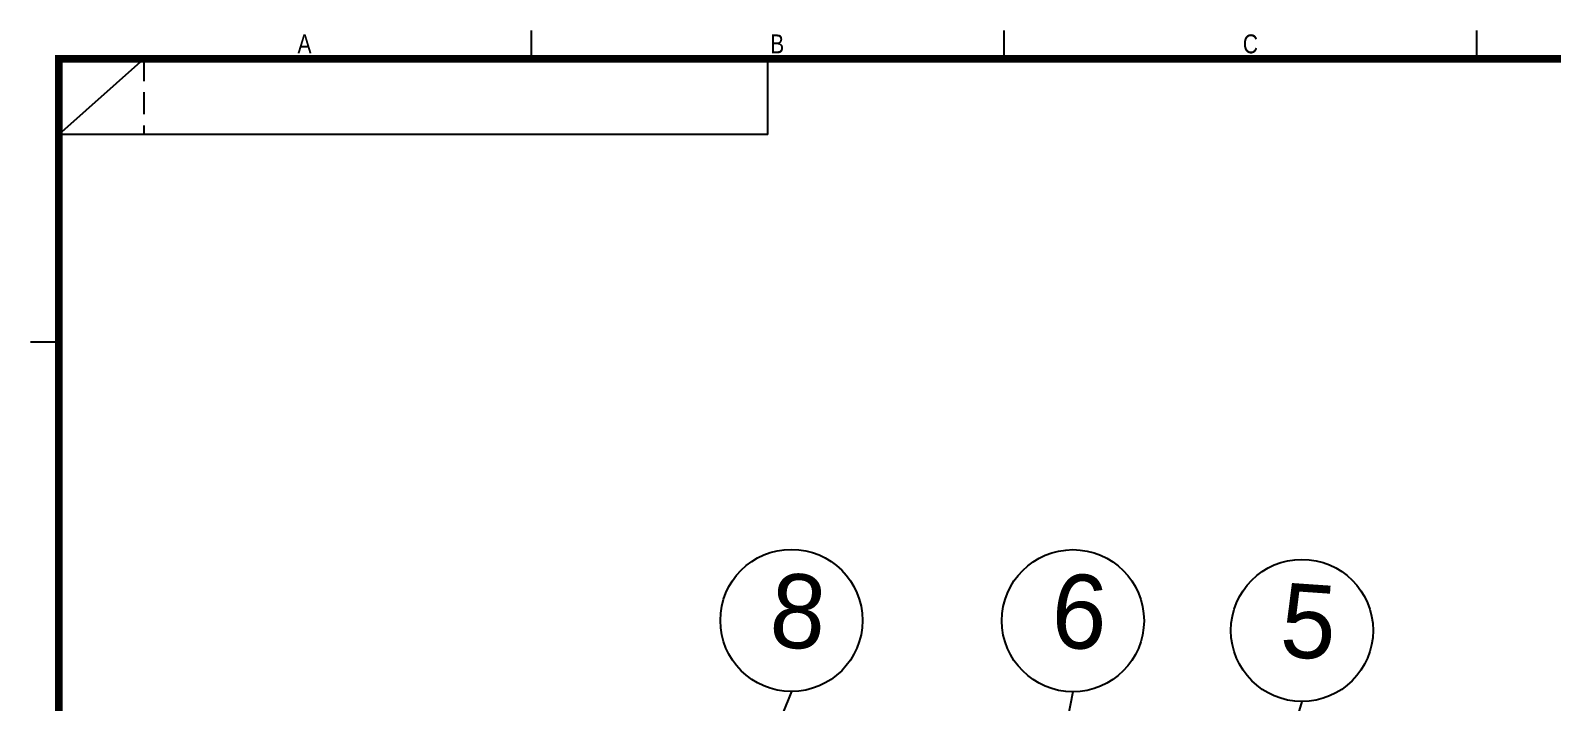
# Model space of a CAD drawing. Extents: x -425 to 6552, y -3049 to 3105.
# Drawn here: x 350.9 to 511.8, y -1621.4 to -1550.4 of the extents above; entities that cross this region are included whole.
import ezdxf

# ---------------------------------------------------------------- set-up
doc = ezdxf.new("R2010")
doc.units = 0
doc.linetypes.add('HIDDEN', pattern=[3.525, 2.35, -1.175])
doc.layers.get('0').update_dxf_attribs({"linetype": 'CONTINUOUS'})
doc.layers.add('DIM', color=1, linetype='CONTINUOUS')
doc.styles.get("Standard").update_dxf_attribs({"font": 'gulim.ttc', "width": 0.8, "height": 2})
doc.styles.add('TEXTSTYLE_3', font='GOTHIC.TTF')

msp = doc.modelspace()

# ---------------------------------------------------------------- linework, layer by layer
for p, q in [((403.89, -1553.39), (403.89, -1550.39)), ((453.89, -1553.39), (453.89, -1550.39)), ((503.89, -1553.39), (503.89, -1550.39)), ((353.89, -1561.39), (362.89, -1553.39)), ((428.89, -1561.39), (428.89, -1553.39)), ((428.89, -1561.39), (353.89, -1561.39)), ((353.89, -1583.39), (350.89, -1583.39))]:
    msp.add_line(p, q)
at = {"linetype": 'HIDDEN'}
msp.add_line((362.89, -1553.39), (362.89, -1561.39), dxfattribs=at)
at = {"const_width": 0.8}
msp.add_lwpolyline([(903.89, -1553.39), (353.89, -1553.39), (353.89, -1933.39), (903.89, -1933.39)], close=True, dxfattribs=at)
at = {"layer": 'DIM', "color": 1, "linetype": 'CONTINUOUS'}
for p, q in [((431.39, -1620.34), (414.02, -1663.43)), ((461.17, -1620.38), (452.73, -1662.34)), ((485.4, -1621.41), (473.16, -1661.06))]:
    msp.add_line(p, q, dxfattribs=at)
for centre in [(431.39, -1612.82), (461.17, -1612.85), (485.4, -1613.88)]:
    msp.add_circle(centre, 7.52, dxfattribs=at)

# ---------------------------------------------------------------- texts
at = {"width": 0.85}
for s, p in [('A', (379.14, -1552.81)), ('B', (429.14, -1552.81)), ('C', (479.14, -1552.81))]:
    msp.add_text(s, height=2, dxfattribs=at).set_placement(p)
at = {"layer": 'DIM', "color": 1, "linetype": 'CONTINUOUS', "char_height": 7.83, "width": 15.7395, "attachment_point": 1, "rotation": 356.0357, "style": 'TEXTSTYLE_3'}
for s, insert in [('8', (429.47, -1607.74)), ('6', (459.24, -1607.77)), ('5', (483.47, -1608.8))]:
    msp.add_mtext(s, dxfattribs=dict(at, insert=insert))

doc.saveas('drawing.dxf')
